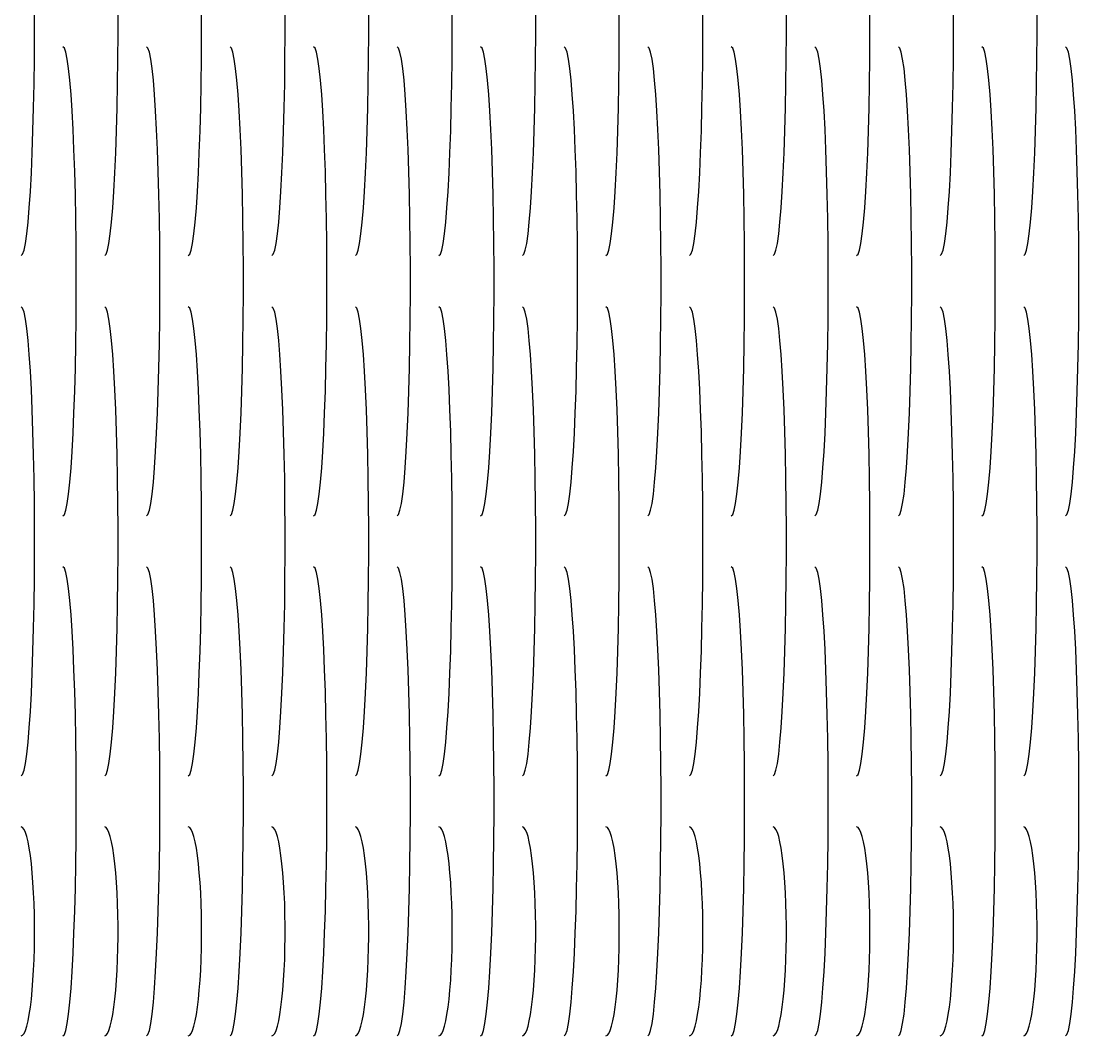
# Model space of a CAD drawing. Header units: millimetres. Extents: x 1 to 99.6, y 2.4 to 97.6.
# Drawn here: x 49.98 to 99.61, y 2.4 to 50 of the extents above; entities that cross this region are included whole.
import ezdxf

# ---------------------------------------------------------------- set-up
doc = ezdxf.new("R2010")
doc.units = ezdxf.units.MM
doc.layers.add('CUT', color=1, linetype='Continuous')

msp = doc.modelspace()

# ---------------------------------------------------------------- linework, layer by layer
at = {"layer": 'CUT'}
for points in [[(49.98, 39), (50.048, 39.064), (50.115, 39.257), (50.18, 39.576), (50.243, 40.017), (50.303, 40.575), (50.36, 41.243), (50.411, 42.014), (50.458, 42.879), (50.499, 43.827), (50.534, 44.848), (50.563, 45.928), (50.584, 47.057), (50.599, 48.22), (50.606, 49.404), (50.606, 50.596)], [(53.9, 39), (53.968, 39.064), (54.035, 39.257), (54.1, 39.576), (54.163, 40.017), (54.223, 40.575), (54.28, 41.243), (54.331, 42.014), (54.378, 42.879), (54.419, 43.827), (54.454, 44.848), (54.483, 45.928), (54.504, 47.057), (54.519, 48.22), (54.526, 49.404), (54.526, 50.596)], [(57.82, 39), (57.888, 39.064), (57.955, 39.257), (58.02, 39.576), (58.083, 40.017), (58.143, 40.575), (58.2, 41.243), (58.251, 42.014), (58.298, 42.879), (58.339, 43.827), (58.374, 44.848), (58.403, 45.928), (58.424, 47.057), (58.439, 48.22), (58.446, 49.404), (58.446, 50.596)], [(61.74, 39), (61.808, 39.064), (61.875, 39.257), (61.94, 39.576), (62.003, 40.017), (62.063, 40.575), (62.12, 41.243), (62.171, 42.014), (62.218, 42.879), (62.259, 43.827), (62.294, 44.848), (62.323, 45.928), (62.344, 47.057), (62.359, 48.22), (62.366, 49.404), (62.366, 50.596)], [(65.66, 39), (65.728, 39.064), (65.795, 39.257), (65.86, 39.576), (65.923, 40.017), (65.983, 40.575), (66.04, 41.243), (66.091, 42.014), (66.138, 42.879), (66.179, 43.827), (66.214, 44.848), (66.243, 45.928), (66.264, 47.057), (66.279, 48.22), (66.286, 49.404), (66.286, 50.596)], [(69.58, 39), (69.648, 39.064), (69.715, 39.257), (69.78, 39.576), (69.843, 40.017), (69.903, 40.575), (69.96, 41.243), (70.011, 42.014), (70.058, 42.879), (70.099, 43.827), (70.134, 44.848), (70.163, 45.928), (70.184, 47.057), (70.199, 48.22), (70.206, 49.404), (70.206, 50.596)], [(73.5, 39), (73.568, 39.064), (73.635, 39.257), (73.7, 39.576), (73.763, 40.017), (73.823, 40.575), (73.88, 41.243), (73.931, 42.014), (73.978, 42.879), (74.019, 43.827), (74.054, 44.848), (74.083, 45.928), (74.104, 47.057), (74.119, 48.22), (74.126, 49.404), (74.126, 50.596)], [(77.42, 39), (77.488, 39.064), (77.555, 39.257), (77.62, 39.576), (77.683, 40.017), (77.743, 40.575), (77.8, 41.243), (77.851, 42.014), (77.898, 42.879), (77.939, 43.827), (77.974, 44.848), (78.003, 45.928), (78.024, 47.057), (78.039, 48.22), (78.046, 49.404), (78.046, 50.596)], [(81.34, 39), (81.408, 39.064), (81.475, 39.257), (81.54, 39.576), (81.603, 40.017), (81.663, 40.575), (81.72, 41.243), (81.771, 42.014), (81.818, 42.879), (81.859, 43.827), (81.894, 44.848), (81.923, 45.928), (81.944, 47.057), (81.959, 48.22), (81.966, 49.404), (81.966, 50.596)], [(85.26, 39), (85.328, 39.064), (85.395, 39.257), (85.46, 39.576), (85.523, 40.017), (85.583, 40.575), (85.64, 41.243), (85.691, 42.014), (85.738, 42.879), (85.779, 43.827), (85.814, 44.848), (85.843, 45.928), (85.864, 47.057), (85.879, 48.22), (85.886, 49.404), (85.886, 50.596)], [(89.18, 39), (89.248, 39.064), (89.315, 39.257), (89.38, 39.576), (89.443, 40.017), (89.503, 40.575), (89.56, 41.243), (89.611, 42.014), (89.658, 42.879), (89.699, 43.827), (89.734, 44.848), (89.763, 45.928), (89.784, 47.057), (89.799, 48.22), (89.806, 49.404), (89.806, 50.596)], [(93.1, 39), (93.168, 39.064), (93.235, 39.257), (93.3, 39.576), (93.363, 40.017), (93.423, 40.575), (93.48, 41.243), (93.531, 42.014), (93.578, 42.879), (93.619, 43.827), (93.654, 44.848), (93.683, 45.928), (93.704, 47.057), (93.719, 48.22), (93.726, 49.404), (93.726, 50.596)], [(97.02, 39), (97.088, 39.064), (97.155, 39.257), (97.22, 39.576), (97.283, 40.017), (97.343, 40.575), (97.4, 41.243), (97.451, 42.014), (97.498, 42.879), (97.539, 43.827), (97.574, 44.848), (97.603, 45.928), (97.624, 47.057), (97.639, 48.22), (97.646, 49.404), (97.646, 50.596)], [(51.94, 26.8), (52.008, 26.864), (52.075, 27.057), (52.14, 27.376), (52.203, 27.817), (52.263, 28.375), (52.32, 29.043), (52.371, 29.814), (52.418, 30.679), (52.459, 31.627), (52.494, 32.648), (52.523, 33.728), (52.544, 34.857), (52.559, 36.02), (52.566, 37.204), (52.566, 38.396), (52.559, 39.58), (52.544, 40.743), (52.523, 41.872), (52.494, 42.952), (52.459, 43.973), (52.418, 44.921), (52.371, 45.786), (52.32, 46.557), (52.263, 47.225), (52.203, 47.783), (52.14, 48.224), (52.075, 48.543), (52.008, 48.736), (51.94, 48.8)], [(55.86, 26.8), (55.928, 26.864), (55.995, 27.057), (56.06, 27.376), (56.123, 27.817), (56.183, 28.375), (56.24, 29.043), (56.291, 29.814), (56.338, 30.679), (56.379, 31.627), (56.414, 32.648), (56.443, 33.728), (56.464, 34.857), (56.479, 36.02), (56.486, 37.204), (56.486, 38.396), (56.479, 39.58), (56.464, 40.743), (56.443, 41.872), (56.414, 42.952), (56.379, 43.973), (56.338, 44.921), (56.291, 45.786), (56.24, 46.557), (56.183, 47.225), (56.123, 47.783), (56.06, 48.224), (55.995, 48.543), (55.928, 48.736), (55.86, 48.8)], [(59.78, 26.8), (59.848, 26.864), (59.915, 27.057), (59.98, 27.376), (60.043, 27.817), (60.103, 28.375), (60.16, 29.043), (60.211, 29.814), (60.258, 30.679), (60.299, 31.627), (60.334, 32.648), (60.363, 33.728), (60.384, 34.857), (60.399, 36.02), (60.406, 37.204), (60.406, 38.396), (60.399, 39.58), (60.384, 40.743), (60.363, 41.872), (60.334, 42.952), (60.299, 43.973), (60.258, 44.921), (60.211, 45.786), (60.16, 46.557), (60.103, 47.225), (60.043, 47.783), (59.98, 48.224), (59.915, 48.543), (59.848, 48.736), (59.78, 48.8)], [(63.7, 26.8), (63.768, 26.864), (63.835, 27.057), (63.9, 27.376), (63.963, 27.817), (64.023, 28.375), (64.08, 29.043), (64.131, 29.814), (64.178, 30.679), (64.219, 31.627), (64.254, 32.648), (64.283, 33.728), (64.304, 34.857), (64.319, 36.02), (64.326, 37.204), (64.326, 38.396), (64.319, 39.58), (64.304, 40.743), (64.283, 41.872), (64.254, 42.952), (64.219, 43.973), (64.178, 44.921), (64.131, 45.786), (64.08, 46.557), (64.023, 47.225), (63.963, 47.783), (63.9, 48.224), (63.835, 48.543), (63.768, 48.736), (63.7, 48.8)], [(67.62, 26.8), (67.688, 26.864), (67.755, 27.057), (67.82, 27.376), (67.883, 27.817), (67.943, 28.375), (68, 29.043), (68.051, 29.814), (68.098, 30.679), (68.139, 31.627), (68.174, 32.648), (68.203, 33.728), (68.224, 34.857), (68.239, 36.02), (68.246, 37.204), (68.246, 38.396), (68.239, 39.58), (68.224, 40.743), (68.203, 41.872), (68.174, 42.952), (68.139, 43.973), (68.098, 44.921), (68.051, 45.786), (68, 46.557), (67.943, 47.225), (67.883, 47.783), (67.82, 48.224), (67.755, 48.543), (67.688, 48.736), (67.62, 48.8)], [(71.54, 26.8), (71.608, 26.864), (71.675, 27.057), (71.74, 27.376), (71.803, 27.817), (71.863, 28.375), (71.92, 29.043), (71.971, 29.814), (72.018, 30.679), (72.059, 31.627), (72.094, 32.648), (72.123, 33.728), (72.144, 34.857), (72.159, 36.02), (72.166, 37.204), (72.166, 38.396), (72.159, 39.58), (72.144, 40.743), (72.123, 41.872), (72.094, 42.952), (72.059, 43.973), (72.018, 44.921), (71.971, 45.786), (71.92, 46.557), (71.863, 47.225), (71.803, 47.783), (71.74, 48.224), (71.675, 48.543), (71.608, 48.736), (71.54, 48.8)], [(75.46, 26.8), (75.528, 26.864), (75.595, 27.057), (75.66, 27.376), (75.723, 27.817), (75.783, 28.375), (75.84, 29.043), (75.891, 29.814), (75.938, 30.679), (75.979, 31.627), (76.014, 32.648), (76.043, 33.728), (76.064, 34.857), (76.079, 36.02), (76.086, 37.204), (76.086, 38.396), (76.079, 39.58), (76.064, 40.743), (76.043, 41.872), (76.014, 42.952), (75.979, 43.973), (75.938, 44.921), (75.891, 45.786), (75.84, 46.557), (75.783, 47.225), (75.723, 47.783), (75.66, 48.224), (75.595, 48.543), (75.528, 48.736), (75.46, 48.8)], [(79.38, 26.8), (79.448, 26.864), (79.515, 27.057), (79.58, 27.376), (79.643, 27.817), (79.703, 28.375), (79.76, 29.043), (79.811, 29.814), (79.858, 30.679), (79.899, 31.627), (79.934, 32.648), (79.963, 33.728), (79.984, 34.857), (79.999, 36.02), (80.006, 37.204), (80.006, 38.396), (79.999, 39.58), (79.984, 40.743), (79.963, 41.872), (79.934, 42.952), (79.899, 43.973), (79.858, 44.921), (79.811, 45.786), (79.76, 46.557), (79.703, 47.225), (79.643, 47.783), (79.58, 48.224), (79.515, 48.543), (79.448, 48.736), (79.38, 48.8)], [(83.3, 26.8), (83.368, 26.864), (83.435, 27.057), (83.5, 27.376), (83.563, 27.817), (83.623, 28.375), (83.68, 29.043), (83.731, 29.814), (83.778, 30.679), (83.819, 31.627), (83.854, 32.648), (83.883, 33.728), (83.904, 34.857), (83.919, 36.02), (83.926, 37.204), (83.926, 38.396), (83.919, 39.58), (83.904, 40.743), (83.883, 41.872), (83.854, 42.952), (83.819, 43.973), (83.778, 44.921), (83.731, 45.786), (83.68, 46.557), (83.623, 47.225), (83.563, 47.783), (83.5, 48.224), (83.435, 48.543), (83.368, 48.736), (83.3, 48.8)], [(87.22, 26.8), (87.288, 26.864), (87.355, 27.057), (87.42, 27.376), (87.483, 27.817), (87.543, 28.375), (87.6, 29.043), (87.651, 29.814), (87.698, 30.679), (87.739, 31.627), (87.774, 32.648), (87.803, 33.728), (87.824, 34.857), (87.839, 36.02), (87.846, 37.204), (87.846, 38.396), (87.839, 39.58), (87.824, 40.743), (87.803, 41.872), (87.774, 42.952), (87.739, 43.973), (87.698, 44.921), (87.651, 45.786), (87.6, 46.557), (87.543, 47.225), (87.483, 47.783), (87.42, 48.224), (87.355, 48.543), (87.288, 48.736), (87.22, 48.8)], [(91.14, 26.8), (91.208, 26.864), (91.275, 27.057), (91.34, 27.376), (91.403, 27.817), (91.463, 28.375), (91.52, 29.043), (91.571, 29.814), (91.618, 30.679), (91.659, 31.627), (91.694, 32.648), (91.723, 33.728), (91.744, 34.857), (91.759, 36.02), (91.766, 37.204), (91.766, 38.396), (91.759, 39.58), (91.744, 40.743), (91.723, 41.872), (91.694, 42.952), (91.659, 43.973), (91.618, 44.921), (91.571, 45.786), (91.52, 46.557), (91.463, 47.225), (91.403, 47.783), (91.34, 48.224), (91.275, 48.543), (91.208, 48.736), (91.14, 48.8)], [(95.06, 26.8), (95.128, 26.864), (95.195, 27.057), (95.26, 27.376), (95.323, 27.817), (95.383, 28.375), (95.44, 29.043), (95.491, 29.814), (95.538, 30.679), (95.579, 31.627), (95.614, 32.648), (95.643, 33.728), (95.664, 34.857), (95.679, 36.02), (95.686, 37.204), (95.686, 38.396), (95.679, 39.58), (95.664, 40.743), (95.643, 41.872), (95.614, 42.952), (95.579, 43.973), (95.538, 44.921), (95.491, 45.786), (95.44, 46.557), (95.383, 47.225), (95.323, 47.783), (95.26, 48.224), (95.195, 48.543), (95.128, 48.736), (95.06, 48.8)], [(98.98, 26.8), (99.048, 26.864), (99.115, 27.057), (99.18, 27.376), (99.243, 27.817), (99.303, 28.375), (99.36, 29.043), (99.411, 29.814), (99.458, 30.679), (99.499, 31.627), (99.534, 32.648), (99.563, 33.728), (99.584, 34.857), (99.599, 36.02), (99.606, 37.204), (99.606, 38.396), (99.599, 39.58), (99.584, 40.743), (99.563, 41.872), (99.534, 42.952), (99.499, 43.973), (99.458, 44.921), (99.411, 45.786), (99.36, 46.557), (99.303, 47.225), (99.243, 47.783), (99.18, 48.224), (99.115, 48.543), (99.048, 48.736), (98.98, 48.8)], [(49.98, 14.6), (50.048, 14.664), (50.115, 14.857), (50.18, 15.176), (50.243, 15.617), (50.303, 16.175), (50.36, 16.843), (50.411, 17.614), (50.458, 18.479), (50.499, 19.427), (50.534, 20.448), (50.563, 21.528), (50.584, 22.657), (50.599, 23.82), (50.606, 25.004), (50.606, 26.196), (50.599, 27.38), (50.584, 28.543), (50.563, 29.672), (50.534, 30.752), (50.499, 31.773), (50.458, 32.721), (50.411, 33.586), (50.36, 34.357), (50.303, 35.025), (50.243, 35.583), (50.18, 36.024), (50.115, 36.343), (50.048, 36.536), (49.98, 36.6)], [(53.9, 14.6), (53.968, 14.664), (54.035, 14.857), (54.1, 15.176), (54.163, 15.617), (54.223, 16.175), (54.28, 16.843), (54.331, 17.614), (54.378, 18.479), (54.419, 19.427), (54.454, 20.448), (54.483, 21.528), (54.504, 22.657), (54.519, 23.82), (54.526, 25.004), (54.526, 26.196), (54.519, 27.38), (54.504, 28.543), (54.483, 29.672), (54.454, 30.752), (54.419, 31.773), (54.378, 32.721), (54.331, 33.586), (54.28, 34.357), (54.223, 35.025), (54.163, 35.583), (54.1, 36.024), (54.035, 36.343), (53.968, 36.536), (53.9, 36.6)], [(57.82, 14.6), (57.888, 14.664), (57.955, 14.857), (58.02, 15.176), (58.083, 15.617), (58.143, 16.175), (58.2, 16.843), (58.251, 17.614), (58.298, 18.479), (58.339, 19.427), (58.374, 20.448), (58.403, 21.528), (58.424, 22.657), (58.439, 23.82), (58.446, 25.004), (58.446, 26.196), (58.439, 27.38), (58.424, 28.543), (58.403, 29.672), (58.374, 30.752), (58.339, 31.773), (58.298, 32.721), (58.251, 33.586), (58.2, 34.357), (58.143, 35.025), (58.083, 35.583), (58.02, 36.024), (57.955, 36.343), (57.888, 36.536), (57.82, 36.6)], [(61.74, 14.6), (61.808, 14.664), (61.875, 14.857), (61.94, 15.176), (62.003, 15.617), (62.063, 16.175), (62.12, 16.843), (62.171, 17.614), (62.218, 18.479), (62.259, 19.427), (62.294, 20.448), (62.323, 21.528), (62.344, 22.657), (62.359, 23.82), (62.366, 25.004), (62.366, 26.196), (62.359, 27.38), (62.344, 28.543), (62.323, 29.672), (62.294, 30.752), (62.259, 31.773), (62.218, 32.721), (62.171, 33.586), (62.12, 34.357), (62.063, 35.025), (62.003, 35.583), (61.94, 36.024), (61.875, 36.343), (61.808, 36.536), (61.74, 36.6)], [(65.66, 14.6), (65.728, 14.664), (65.795, 14.857), (65.86, 15.176), (65.923, 15.617), (65.983, 16.175), (66.04, 16.843), (66.091, 17.614), (66.138, 18.479), (66.179, 19.427), (66.214, 20.448), (66.243, 21.528), (66.264, 22.657), (66.279, 23.82), (66.286, 25.004), (66.286, 26.196), (66.279, 27.38), (66.264, 28.543), (66.243, 29.672), (66.214, 30.752), (66.179, 31.773), (66.138, 32.721), (66.091, 33.586), (66.04, 34.357), (65.983, 35.025), (65.923, 35.583), (65.86, 36.024), (65.795, 36.343), (65.728, 36.536), (65.66, 36.6)], [(69.58, 14.6), (69.648, 14.664), (69.715, 14.857), (69.78, 15.176), (69.843, 15.617), (69.903, 16.175), (69.96, 16.843), (70.011, 17.614), (70.058, 18.479), (70.099, 19.427), (70.134, 20.448), (70.163, 21.528), (70.184, 22.657), (70.199, 23.82), (70.206, 25.004), (70.206, 26.196), (70.199, 27.38), (70.184, 28.543), (70.163, 29.672), (70.134, 30.752), (70.099, 31.773), (70.058, 32.721), (70.011, 33.586), (69.96, 34.357), (69.903, 35.025), (69.843, 35.583), (69.78, 36.024), (69.715, 36.343), (69.648, 36.536), (69.58, 36.6)], [(73.5, 14.6), (73.568, 14.664), (73.635, 14.857), (73.7, 15.176), (73.763, 15.617), (73.823, 16.175), (73.88, 16.843), (73.931, 17.614), (73.978, 18.479), (74.019, 19.427), (74.054, 20.448), (74.083, 21.528), (74.104, 22.657), (74.119, 23.82), (74.126, 25.004), (74.126, 26.196), (74.119, 27.38), (74.104, 28.543), (74.083, 29.672), (74.054, 30.752), (74.019, 31.773), (73.978, 32.721), (73.931, 33.586), (73.88, 34.357), (73.823, 35.025), (73.763, 35.583), (73.7, 36.024), (73.635, 36.343), (73.568, 36.536), (73.5, 36.6)], [(77.42, 14.6), (77.488, 14.664), (77.555, 14.857), (77.62, 15.176), (77.683, 15.617), (77.743, 16.175), (77.8, 16.843), (77.851, 17.614), (77.898, 18.479), (77.939, 19.427), (77.974, 20.448), (78.003, 21.528), (78.024, 22.657), (78.039, 23.82), (78.046, 25.004), (78.046, 26.196), (78.039, 27.38), (78.024, 28.543), (78.003, 29.672), (77.974, 30.752), (77.939, 31.773), (77.898, 32.721), (77.851, 33.586), (77.8, 34.357), (77.743, 35.025), (77.683, 35.583), (77.62, 36.024), (77.555, 36.343), (77.488, 36.536), (77.42, 36.6)], [(81.34, 14.6), (81.408, 14.664), (81.475, 14.857), (81.54, 15.176), (81.603, 15.617), (81.663, 16.175), (81.72, 16.843), (81.771, 17.614), (81.818, 18.479), (81.859, 19.427), (81.894, 20.448), (81.923, 21.528), (81.944, 22.657), (81.959, 23.82), (81.966, 25.004), (81.966, 26.196), (81.959, 27.38), (81.944, 28.543), (81.923, 29.672), (81.894, 30.752), (81.859, 31.773), (81.818, 32.721), (81.771, 33.586), (81.72, 34.357), (81.663, 35.025), (81.603, 35.583), (81.54, 36.024), (81.475, 36.343), (81.408, 36.536), (81.34, 36.6)], [(85.26, 14.6), (85.328, 14.664), (85.395, 14.857), (85.46, 15.176), (85.523, 15.617), (85.583, 16.175), (85.64, 16.843), (85.691, 17.614), (85.738, 18.479), (85.779, 19.427), (85.814, 20.448), (85.843, 21.528), (85.864, 22.657), (85.879, 23.82), (85.886, 25.004), (85.886, 26.196), (85.879, 27.38), (85.864, 28.543), (85.843, 29.672), (85.814, 30.752), (85.779, 31.773), (85.738, 32.721), (85.691, 33.586), (85.64, 34.357), (85.583, 35.025), (85.523, 35.583), (85.46, 36.024), (85.395, 36.343), (85.328, 36.536), (85.26, 36.6)], [(89.18, 14.6), (89.248, 14.664), (89.315, 14.857), (89.38, 15.176), (89.443, 15.617), (89.503, 16.175), (89.56, 16.843), (89.611, 17.614), (89.658, 18.479), (89.699, 19.427), (89.734, 20.448), (89.763, 21.528), (89.784, 22.657), (89.799, 23.82), (89.806, 25.004), (89.806, 26.196), (89.799, 27.38), (89.784, 28.543), (89.763, 29.672), (89.734, 30.752), (89.699, 31.773), (89.658, 32.721), (89.611, 33.586), (89.56, 34.357), (89.503, 35.025), (89.443, 35.583), (89.38, 36.024), (89.315, 36.343), (89.248, 36.536), (89.18, 36.6)], [(93.1, 14.6), (93.168, 14.664), (93.235, 14.857), (93.3, 15.176), (93.363, 15.617), (93.423, 16.175), (93.48, 16.843), (93.531, 17.614), (93.578, 18.479), (93.619, 19.427), (93.654, 20.448), (93.683, 21.528), (93.704, 22.657), (93.719, 23.82), (93.726, 25.004), (93.726, 26.196), (93.719, 27.38), (93.704, 28.543), (93.683, 29.672), (93.654, 30.752), (93.619, 31.773), (93.578, 32.721), (93.531, 33.586), (93.48, 34.357), (93.423, 35.025), (93.363, 35.583), (93.3, 36.024), (93.235, 36.343), (93.168, 36.536), (93.1, 36.6)], [(97.02, 14.6), (97.088, 14.664), (97.155, 14.857), (97.22, 15.176), (97.283, 15.617), (97.343, 16.175), (97.4, 16.843), (97.451, 17.614), (97.498, 18.479), (97.539, 19.427), (97.574, 20.448), (97.603, 21.528), (97.624, 22.657), (97.639, 23.82), (97.646, 25.004), (97.646, 26.196), (97.639, 27.38), (97.624, 28.543), (97.603, 29.672), (97.574, 30.752), (97.539, 31.773), (97.498, 32.721), (97.451, 33.586), (97.4, 34.357), (97.343, 35.025), (97.283, 35.583), (97.22, 36.024), (97.155, 36.343), (97.088, 36.536), (97.02, 36.6)], [(51.94, 2.4), (52.008, 2.464), (52.075, 2.657), (52.14, 2.976), (52.203, 3.417), (52.263, 3.975), (52.32, 4.643), (52.371, 5.414), (52.418, 6.279), (52.459, 7.227), (52.494, 8.248), (52.523, 9.328), (52.544, 10.457), (52.559, 11.62), (52.566, 12.804), (52.566, 13.996), (52.559, 15.18), (52.544, 16.343), (52.523, 17.472), (52.494, 18.552), (52.459, 19.573), (52.418, 20.521), (52.371, 21.386), (52.32, 22.157), (52.263, 22.825), (52.203, 23.383), (52.14, 23.824), (52.075, 24.143), (52.008, 24.336), (51.94, 24.4)], [(55.86, 2.4), (55.928, 2.464), (55.995, 2.657), (56.06, 2.976), (56.123, 3.417), (56.183, 3.975), (56.24, 4.643), (56.291, 5.414), (56.338, 6.279), (56.379, 7.227), (56.414, 8.248), (56.443, 9.328), (56.464, 10.457), (56.479, 11.62), (56.486, 12.804), (56.486, 13.996), (56.479, 15.18), (56.464, 16.343), (56.443, 17.472), (56.414, 18.552), (56.379, 19.573), (56.338, 20.521), (56.291, 21.386), (56.24, 22.157), (56.183, 22.825), (56.123, 23.383), (56.06, 23.824), (55.995, 24.143), (55.928, 24.336), (55.86, 24.4)], [(59.78, 2.4), (59.848, 2.464), (59.915, 2.657), (59.98, 2.976), (60.043, 3.417), (60.103, 3.975), (60.16, 4.643), (60.211, 5.414), (60.258, 6.279), (60.299, 7.227), (60.334, 8.248), (60.363, 9.328), (60.384, 10.457), (60.399, 11.62), (60.406, 12.804), (60.406, 13.996), (60.399, 15.18), (60.384, 16.343), (60.363, 17.472), (60.334, 18.552), (60.299, 19.573), (60.258, 20.521), (60.211, 21.386), (60.16, 22.157), (60.103, 22.825), (60.043, 23.383), (59.98, 23.824), (59.915, 24.143), (59.848, 24.336), (59.78, 24.4)], [(63.7, 2.4), (63.768, 2.464), (63.835, 2.657), (63.9, 2.976), (63.963, 3.417), (64.023, 3.975), (64.08, 4.643), (64.131, 5.414), (64.178, 6.279), (64.219, 7.227), (64.254, 8.248), (64.283, 9.328), (64.304, 10.457), (64.319, 11.62), (64.326, 12.804), (64.326, 13.996), (64.319, 15.18), (64.304, 16.343), (64.283, 17.472), (64.254, 18.552), (64.219, 19.573), (64.178, 20.521), (64.131, 21.386), (64.08, 22.157), (64.023, 22.825), (63.963, 23.383), (63.9, 23.824), (63.835, 24.143), (63.768, 24.336), (63.7, 24.4)], [(67.62, 2.4), (67.688, 2.464), (67.755, 2.657), (67.82, 2.976), (67.883, 3.417), (67.943, 3.975), (68, 4.643), (68.051, 5.414), (68.098, 6.279), (68.139, 7.227), (68.174, 8.248), (68.203, 9.328), (68.224, 10.457), (68.239, 11.62), (68.246, 12.804), (68.246, 13.996), (68.239, 15.18), (68.224, 16.343), (68.203, 17.472), (68.174, 18.552), (68.139, 19.573), (68.098, 20.521), (68.051, 21.386), (68, 22.157), (67.943, 22.825), (67.883, 23.383), (67.82, 23.824), (67.755, 24.143), (67.688, 24.336), (67.62, 24.4)], [(71.54, 2.4), (71.608, 2.464), (71.675, 2.657), (71.74, 2.976), (71.803, 3.417), (71.863, 3.975), (71.92, 4.643), (71.971, 5.414), (72.018, 6.279), (72.059, 7.227), (72.094, 8.248), (72.123, 9.328), (72.144, 10.457), (72.159, 11.62), (72.166, 12.804), (72.166, 13.996), (72.159, 15.18), (72.144, 16.343), (72.123, 17.472), (72.094, 18.552), (72.059, 19.573), (72.018, 20.521), (71.971, 21.386), (71.92, 22.157), (71.863, 22.825), (71.803, 23.383), (71.74, 23.824), (71.675, 24.143), (71.608, 24.336), (71.54, 24.4)], [(75.46, 2.4), (75.528, 2.464), (75.595, 2.657), (75.66, 2.976), (75.723, 3.417), (75.783, 3.975), (75.84, 4.643), (75.891, 5.414), (75.938, 6.279), (75.979, 7.227), (76.014, 8.248), (76.043, 9.328), (76.064, 10.457), (76.079, 11.62), (76.086, 12.804), (76.086, 13.996), (76.079, 15.18), (76.064, 16.343), (76.043, 17.472), (76.014, 18.552), (75.979, 19.573), (75.938, 20.521), (75.891, 21.386), (75.84, 22.157), (75.783, 22.825), (75.723, 23.383), (75.66, 23.824), (75.595, 24.143), (75.528, 24.336), (75.46, 24.4)], [(79.38, 2.4), (79.448, 2.464), (79.515, 2.657), (79.58, 2.976), (79.643, 3.417), (79.703, 3.975), (79.76, 4.643), (79.811, 5.414), (79.858, 6.279), (79.899, 7.227), (79.934, 8.248), (79.963, 9.328), (79.984, 10.457), (79.999, 11.62), (80.006, 12.804), (80.006, 13.996), (79.999, 15.18), (79.984, 16.343), (79.963, 17.472), (79.934, 18.552), (79.899, 19.573), (79.858, 20.521), (79.811, 21.386), (79.76, 22.157), (79.703, 22.825), (79.643, 23.383), (79.58, 23.824), (79.515, 24.143), (79.448, 24.336), (79.38, 24.4)], [(83.3, 2.4), (83.368, 2.464), (83.435, 2.657), (83.5, 2.976), (83.563, 3.417), (83.623, 3.975), (83.68, 4.643), (83.731, 5.414), (83.778, 6.279), (83.819, 7.227), (83.854, 8.248), (83.883, 9.328), (83.904, 10.457), (83.919, 11.62), (83.926, 12.804), (83.926, 13.996), (83.919, 15.18), (83.904, 16.343), (83.883, 17.472), (83.854, 18.552), (83.819, 19.573), (83.778, 20.521), (83.731, 21.386), (83.68, 22.157), (83.623, 22.825), (83.563, 23.383), (83.5, 23.824), (83.435, 24.143), (83.368, 24.336), (83.3, 24.4)], [(87.22, 2.4), (87.288, 2.464), (87.355, 2.657), (87.42, 2.976), (87.483, 3.417), (87.543, 3.975), (87.6, 4.643), (87.651, 5.414), (87.698, 6.279), (87.739, 7.227), (87.774, 8.248), (87.803, 9.328), (87.824, 10.457), (87.839, 11.62), (87.846, 12.804), (87.846, 13.996), (87.839, 15.18), (87.824, 16.343), (87.803, 17.472), (87.774, 18.552), (87.739, 19.573), (87.698, 20.521), (87.651, 21.386), (87.6, 22.157), (87.543, 22.825), (87.483, 23.383), (87.42, 23.824), (87.355, 24.143), (87.288, 24.336), (87.22, 24.4)], [(91.14, 2.4), (91.208, 2.464), (91.275, 2.657), (91.34, 2.976), (91.403, 3.417), (91.463, 3.975), (91.52, 4.643), (91.571, 5.414), (91.618, 6.279), (91.659, 7.227), (91.694, 8.248), (91.723, 9.328), (91.744, 10.457), (91.759, 11.62), (91.766, 12.804), (91.766, 13.996), (91.759, 15.18), (91.744, 16.343), (91.723, 17.472), (91.694, 18.552), (91.659, 19.573), (91.618, 20.521), (91.571, 21.386), (91.52, 22.157), (91.463, 22.825), (91.403, 23.383), (91.34, 23.824), (91.275, 24.143), (91.208, 24.336), (91.14, 24.4)], [(95.06, 2.4), (95.128, 2.464), (95.195, 2.657), (95.26, 2.976), (95.323, 3.417), (95.383, 3.975), (95.44, 4.643), (95.491, 5.414), (95.538, 6.279), (95.579, 7.227), (95.614, 8.248), (95.643, 9.328), (95.664, 10.457), (95.679, 11.62), (95.686, 12.804), (95.686, 13.996), (95.679, 15.18), (95.664, 16.343), (95.643, 17.472), (95.614, 18.552), (95.579, 19.573), (95.538, 20.521), (95.491, 21.386), (95.44, 22.157), (95.383, 22.825), (95.323, 23.383), (95.26, 23.824), (95.195, 24.143), (95.128, 24.336), (95.06, 24.4)], [(98.98, 2.4), (99.048, 2.464), (99.115, 2.657), (99.18, 2.976), (99.243, 3.417), (99.303, 3.975), (99.36, 4.643), (99.411, 5.414), (99.458, 6.279), (99.499, 7.227), (99.534, 8.248), (99.563, 9.328), (99.584, 10.457), (99.599, 11.62), (99.606, 12.804), (99.606, 13.996), (99.599, 15.18), (99.584, 16.343), (99.563, 17.472), (99.534, 18.552), (99.499, 19.573), (99.458, 20.521), (99.411, 21.386), (99.36, 22.157), (99.303, 22.825), (99.243, 23.383), (99.18, 23.824), (99.115, 24.143), (99.048, 24.336), (98.98, 24.4)], [(49.98, 2.4), (50.048, 2.429), (50.115, 2.515), (50.18, 2.656), (50.243, 2.853), (50.303, 3.101), (50.36, 3.399), (50.411, 3.743), (50.458, 4.128), (50.499, 4.55), (50.534, 5.005), (50.563, 5.486), (50.584, 5.989), (50.599, 6.507), (50.606, 7.035), (50.606, 7.565), (50.599, 8.093), (50.584, 8.611), (50.563, 9.114), (50.534, 9.595), (50.499, 10.05), (50.458, 10.472), (50.411, 10.857), (50.36, 11.201), (50.303, 11.499), (50.243, 11.747), (50.18, 11.944), (50.115, 12.085), (50.048, 12.171), (49.98, 12.2)], [(53.9, 2.4), (53.968, 2.429), (54.035, 2.515), (54.1, 2.656), (54.163, 2.853), (54.223, 3.101), (54.28, 3.399), (54.331, 3.743), (54.378, 4.128), (54.419, 4.55), (54.454, 5.005), (54.483, 5.486), (54.504, 5.989), (54.519, 6.507), (54.526, 7.035), (54.526, 7.565), (54.519, 8.093), (54.504, 8.611), (54.483, 9.114), (54.454, 9.595), (54.419, 10.05), (54.378, 10.472), (54.331, 10.857), (54.28, 11.201), (54.223, 11.499), (54.163, 11.747), (54.1, 11.944), (54.035, 12.085), (53.968, 12.171), (53.9, 12.2)], [(57.82, 2.4), (57.888, 2.429), (57.955, 2.515), (58.02, 2.656), (58.083, 2.853), (58.143, 3.101), (58.2, 3.399), (58.251, 3.743), (58.298, 4.128), (58.339, 4.55), (58.374, 5.005), (58.403, 5.486), (58.424, 5.989), (58.439, 6.507), (58.446, 7.035), (58.446, 7.565), (58.439, 8.093), (58.424, 8.611), (58.403, 9.114), (58.374, 9.595), (58.339, 10.05), (58.298, 10.472), (58.251, 10.857), (58.2, 11.201), (58.143, 11.499), (58.083, 11.747), (58.02, 11.944), (57.955, 12.085), (57.888, 12.171), (57.82, 12.2)], [(61.74, 2.4), (61.808, 2.429), (61.875, 2.515), (61.94, 2.656), (62.003, 2.853), (62.063, 3.101), (62.12, 3.399), (62.171, 3.743), (62.218, 4.128), (62.259, 4.55), (62.294, 5.005), (62.323, 5.486), (62.344, 5.989), (62.359, 6.507), (62.366, 7.035), (62.366, 7.565), (62.359, 8.093), (62.344, 8.611), (62.323, 9.114), (62.294, 9.595), (62.259, 10.05), (62.218, 10.472), (62.171, 10.857), (62.12, 11.201), (62.063, 11.499), (62.003, 11.747), (61.94, 11.944), (61.875, 12.085), (61.808, 12.171), (61.74, 12.2)], [(65.66, 2.4), (65.728, 2.429), (65.795, 2.515), (65.86, 2.656), (65.923, 2.853), (65.983, 3.101), (66.04, 3.399), (66.091, 3.743), (66.138, 4.128), (66.179, 4.55), (66.214, 5.005), (66.243, 5.486), (66.264, 5.989), (66.279, 6.507), (66.286, 7.035), (66.286, 7.565), (66.279, 8.093), (66.264, 8.611), (66.243, 9.114), (66.214, 9.595), (66.179, 10.05), (66.138, 10.472), (66.091, 10.857), (66.04, 11.201), (65.983, 11.499), (65.923, 11.747), (65.86, 11.944), (65.795, 12.085), (65.728, 12.171), (65.66, 12.2)], [(69.58, 2.4), (69.648, 2.429), (69.715, 2.515), (69.78, 2.656), (69.843, 2.853), (69.903, 3.101), (69.96, 3.399), (70.011, 3.743), (70.058, 4.128), (70.099, 4.55), (70.134, 5.005), (70.163, 5.486), (70.184, 5.989), (70.199, 6.507), (70.206, 7.035), (70.206, 7.565), (70.199, 8.093), (70.184, 8.611), (70.163, 9.114), (70.134, 9.595), (70.099, 10.05), (70.058, 10.472), (70.011, 10.857), (69.96, 11.201), (69.903, 11.499), (69.843, 11.747), (69.78, 11.944), (69.715, 12.085), (69.648, 12.171), (69.58, 12.2)], [(73.5, 2.4), (73.568, 2.429), (73.635, 2.515), (73.7, 2.656), (73.763, 2.853), (73.823, 3.101), (73.88, 3.399), (73.931, 3.743), (73.978, 4.128), (74.019, 4.55), (74.054, 5.005), (74.083, 5.486), (74.104, 5.989), (74.119, 6.507), (74.126, 7.035), (74.126, 7.565), (74.119, 8.093), (74.104, 8.611), (74.083, 9.114), (74.054, 9.595), (74.019, 10.05), (73.978, 10.472), (73.931, 10.857), (73.88, 11.201), (73.823, 11.499), (73.763, 11.747), (73.7, 11.944), (73.635, 12.085), (73.568, 12.171), (73.5, 12.2)], [(77.42, 2.4), (77.488, 2.429), (77.555, 2.515), (77.62, 2.656), (77.683, 2.853), (77.743, 3.101), (77.8, 3.399), (77.851, 3.743), (77.898, 4.128), (77.939, 4.55), (77.974, 5.005), (78.003, 5.486), (78.024, 5.989), (78.039, 6.507), (78.046, 7.035), (78.046, 7.565), (78.039, 8.093), (78.024, 8.611), (78.003, 9.114), (77.974, 9.595), (77.939, 10.05), (77.898, 10.472), (77.851, 10.857), (77.8, 11.201), (77.743, 11.499), (77.683, 11.747), (77.62, 11.944), (77.555, 12.085), (77.488, 12.171), (77.42, 12.2)], [(81.34, 2.4), (81.408, 2.429), (81.475, 2.515), (81.54, 2.656), (81.603, 2.853), (81.663, 3.101), (81.72, 3.399), (81.771, 3.743), (81.818, 4.128), (81.859, 4.55), (81.894, 5.005), (81.923, 5.486), (81.944, 5.989), (81.959, 6.507), (81.966, 7.035), (81.966, 7.565), (81.959, 8.093), (81.944, 8.611), (81.923, 9.114), (81.894, 9.595), (81.859, 10.05), (81.818, 10.472), (81.771, 10.857), (81.72, 11.201), (81.663, 11.499), (81.603, 11.747), (81.54, 11.944), (81.475, 12.085), (81.408, 12.171), (81.34, 12.2)], [(85.26, 2.4), (85.328, 2.429), (85.395, 2.515), (85.46, 2.656), (85.523, 2.853), (85.583, 3.101), (85.64, 3.399), (85.691, 3.743), (85.738, 4.128), (85.779, 4.55), (85.814, 5.005), (85.843, 5.486), (85.864, 5.989), (85.879, 6.507), (85.886, 7.035), (85.886, 7.565), (85.879, 8.093), (85.864, 8.611), (85.843, 9.114), (85.814, 9.595), (85.779, 10.05), (85.738, 10.472), (85.691, 10.857), (85.64, 11.201), (85.583, 11.499), (85.523, 11.747), (85.46, 11.944), (85.395, 12.085), (85.328, 12.171), (85.26, 12.2)], [(89.18, 2.4), (89.248, 2.429), (89.315, 2.515), (89.38, 2.656), (89.443, 2.853), (89.503, 3.101), (89.56, 3.399), (89.611, 3.743), (89.658, 4.128), (89.699, 4.55), (89.734, 5.005), (89.763, 5.486), (89.784, 5.989), (89.799, 6.507), (89.806, 7.035), (89.806, 7.565), (89.799, 8.093), (89.784, 8.611), (89.763, 9.114), (89.734, 9.595), (89.699, 10.05), (89.658, 10.472), (89.611, 10.857), (89.56, 11.201), (89.503, 11.499), (89.443, 11.747), (89.38, 11.944), (89.315, 12.085), (89.248, 12.171), (89.18, 12.2)], [(93.1, 2.4), (93.168, 2.429), (93.235, 2.515), (93.3, 2.656), (93.363, 2.853), (93.423, 3.101), (93.48, 3.399), (93.531, 3.743), (93.578, 4.128), (93.619, 4.55), (93.654, 5.005), (93.683, 5.486), (93.704, 5.989), (93.719, 6.507), (93.726, 7.035), (93.726, 7.565), (93.719, 8.093), (93.704, 8.611), (93.683, 9.114), (93.654, 9.595), (93.619, 10.05), (93.578, 10.472), (93.531, 10.857), (93.48, 11.201), (93.423, 11.499), (93.363, 11.747), (93.3, 11.944), (93.235, 12.085), (93.168, 12.171), (93.1, 12.2)], [(97.02, 2.4), (97.088, 2.429), (97.155, 2.515), (97.22, 2.656), (97.283, 2.853), (97.343, 3.101), (97.4, 3.399), (97.451, 3.743), (97.498, 4.128), (97.539, 4.55), (97.574, 5.005), (97.603, 5.486), (97.624, 5.989), (97.639, 6.507), (97.646, 7.035), (97.646, 7.565), (97.639, 8.093), (97.624, 8.611), (97.603, 9.114), (97.574, 9.595), (97.539, 10.05), (97.498, 10.472), (97.451, 10.857), (97.4, 11.201), (97.343, 11.499), (97.283, 11.747), (97.22, 11.944), (97.155, 12.085), (97.088, 12.171), (97.02, 12.2)]]:
    msp.add_lwpolyline(points, dxfattribs=at)

doc.saveas('drawing.dxf')
